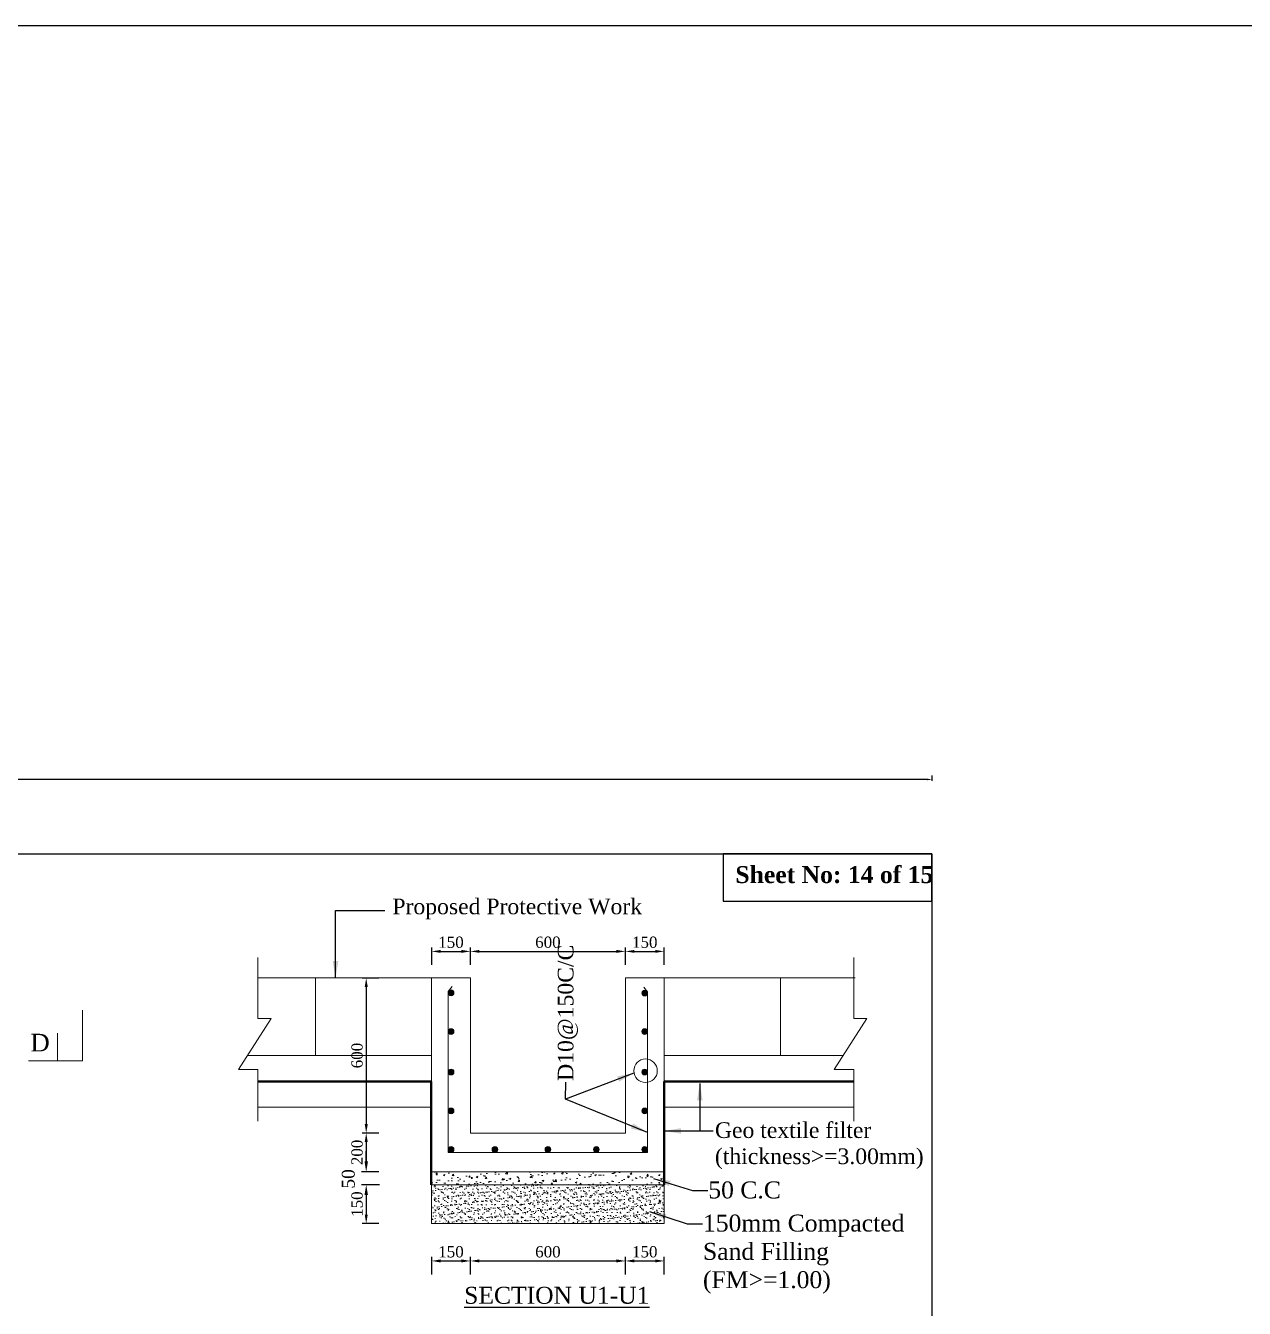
# Model space of a CAD drawing. Header units: metres. Extents: x -2434 to 11656, y -15288 to 8109.
# Drawn here: x 4269.8 to 4378.3, y -11653.3 to -11539.2 of the extents above; entities that cross this region are included whole.
import ezdxf

# ---------------------------------------------------------------- set-up
doc = ezdxf.new("R2010")
doc.units = ezdxf.units.M
doc.layers.add('Blocks', color=11, linetype='Continuous', lineweight=9)
doc.layers.add('LINE', color=7, linetype='Continuous')
doc.styles.get("Standard").update_dxf_attribs({"font": 'times.ttf'})
doc.dimstyles.get("Standard").update_dxf_attribs({"dimtxt": 0.5, "dimasz": 0.4075, "dimexe": 0.364, "dimexo": 0.219, "dimgap": 0.09, "dimtad": 0, "dimdec": 0, "dimlfac": 1000, "dimzin": 0, "dimdsep": 46, "dimtxsty": 'Standard', "dimcen": 0.09, "dimadec": 0, "dimazin": 0, "dimtfac": 1, "dimtdec": 0, "dimtofl": 0, "dimtmove": 0, "dimatfit": 3, "dimfxl": 1, "dimtolj": 1, "dimtzin": 0, "dimarcsym": 0})
pattern_1 = [(50, (4328.9856, -12280.4305), (1.4665866, -0.1283096), [0.1533525, -1.6868775]), (355, (4328.9856, -12280.4305), (-0.2837047, 1.538006), [0.122682, -1.349502]), (100.451, (4329.1078, -12280.4412), (1.182887, 1.4096893), [0.1303295, -1.4336245]), (46.1842, (4328.9856, -12280.0215), (2.1821863, -0.3384407), [0.230029, -2.530316]), (96.6356, (4329.1674, -12280.0497), (1.911104, 1.991776), [0.195494, -2.150437]), (351.184, (4328.9856, -12280.0215), (1.911107, 1.991772), [0.184023, -2.024253]), (21, (4329.19, -12280.1238), (1.2204998, -0.8232374), [0.1533525, -1.6868775]), (326, (4329.19, -12280.1238), (0.4975063, 1.482713), [0.122682, -1.349502]), (71.4514, (4329.2918, -12280.1924), (1.7180028, 0.659479), [0.1303295, -1.4336245]), (37.5, (4328.9856, -12280.43047), (0.02486326, 0.68066806), [0, -1.3331444, 0, -1.369949, 0, -1.3546137]), (7.5, (4328.9856, -12280.4305), (0.5378983, 0.8064536), [0, -0.7810754, 0, -1.3024739, 0, -0.51628675]), (327.5, (4328.5296, -12280.43047), (1.0915043, -0.0461164), [0, -0.511175, 0, -1.594866, 0, -2.1162645]), (317.5, (4328.32515, -12280.4305), (1.1924399, 0.2046833), [0, -0.6645275, 0, -1.0591546, 0, -1.5028545])]
pattern_2 = [(37.5, (4328.9856, -12280.43047), (-0.01840036, 0.56282522), [0, -0.443992, 0, -0.49657, 0, -0.4746625]), (7.5, (4328.9856, -12280.4305), (0.5169518, 0.8243489), [0, -0.239522, 0, -0.400177, 0, -0.1533525]), (327.5, (4328.6263, -12280.43047), (0.90964123, 0.00165276), [0, -0.14605, 0, -0.52578, 0, -0.686435]), (317.5, (4328.6263, -12280.4305), (0.8780899, 0.2563687), [0, -0.073025, 0, -0.344678, 0, -0.394335])]

# ---------------------------------------------------------------- blocks, each defined once
blk = doc.blocks.new('*D257')
at = {"layer": 'Blocks', "color": 0, "lineweight": -2, "ltscale": 0.5}
for p, q in [((4158.76, -11606.39), (4158.76, -11605.91)), ((4350.52, -11606.39), (4350.52, -11605.91))]:
    blk.add_line(p, q, dxfattribs=at)
at = {"layer": 'Blocks', "color": 0, "linetype": 'ByBlock', "lineweight": -2, "ltscale": 0.5}
for p, q in [((4159.16, -11606.27), (4253.2, -11606.27)), ((4350.11, -11606.27), (4256.08, -11606.27))]:
    blk.add_line(p, q, dxfattribs=at)
at = {"layer": 'Blocks', "color": 0, "linetype": 'ByBlock', "lineweight": -3, "ltscale": 0.5}
for points in [[(4159.16, -11606.2), (4159.16, -11606.34), (4158.76, -11606.27)], [(4350.11, -11606.2), (4350.11, -11606.34), (4350.52, -11606.27)]]:
    blk.add_solid(points, dxfattribs=at)
at = {"layer": 'Defpoints', "color": 0, "linetype": 'ByBlock', "lineweight": -3, "ltscale": 0.5}
for p in [(4350.52, -11606.27), (4158.76, -11612.9), (4350.52, -11612.9)]:
    blk.add_point(p, dxfattribs=at)
at = {"layer": 'Blocks', "color": 0, "linetype": 'ByBlock', "lineweight": -2, "ltscale": 0.5, "insert": (4254.64, -11606.27), "char_height": 0.5, "attachment_point": 5}
blk.add_mtext('\\A1;191.76 m', dxfattribs=at)
blk = doc.blocks.new('*D258')
at = {"layer": 'Blocks', "color": 0, "lineweight": -2, "ltscale": 0.5}
for p, q in [((4305.97, -11622.76), (4305.97, -11621.21)), ((4306.77, -11621.57), (4308.62, -11621.57)), ((4309.42, -11622.76), (4309.42, -11621.21))]:
    blk.add_line(p, q, dxfattribs=at)
at = {"layer": 'Blocks', "color": 0, "lineweight": -3, "ltscale": 0.5}
for points in [[(4306.77, -11621.44), (4306.77, -11621.7), (4305.97, -11621.57)], [(4308.62, -11621.44), (4308.62, -11621.7), (4309.42, -11621.57)]]:
    blk.add_solid(points, dxfattribs=at)
at = {"layer": 'Defpoints', "color": 0, "lineweight": -3, "ltscale": 0.5}
for p in [(4309.42, -11621.57), (4305.97, -11622.98), (4309.42, -11622.98)]:
    blk.add_point(p, dxfattribs=at)
at = {"layer": 'Blocks', "color": 0, "lineweight": 30, "ltscale": 0.5, "insert": (4307.69, -11620.76), "char_height": 1, "attachment_point": 5}
blk.add_mtext('\\A1;150', dxfattribs=at)
blk = doc.blocks.new('*D259')
at = {"layer": 'Blocks', "color": 0, "lineweight": -2, "ltscale": 0.5}
for p, q in [((4323.22, -11622.76), (4323.22, -11621.21)), ((4324.02, -11621.57), (4325.87, -11621.57)), ((4326.67, -11622.76), (4326.67, -11621.21))]:
    blk.add_line(p, q, dxfattribs=at)
at = {"layer": 'Blocks', "color": 0, "lineweight": -3, "ltscale": 0.5}
for points in [[(4324.02, -11621.44), (4324.02, -11621.7), (4323.22, -11621.57)], [(4325.87, -11621.44), (4325.87, -11621.7), (4326.67, -11621.57)]]:
    blk.add_solid(points, dxfattribs=at)
at = {"layer": 'Defpoints', "color": 0, "lineweight": -3, "ltscale": 0.5}
for p in [(4326.67, -11621.57), (4323.22, -11622.98), (4326.67, -11622.98)]:
    blk.add_point(p, dxfattribs=at)
at = {"layer": 'Blocks', "color": 0, "lineweight": 30, "ltscale": 0.5, "insert": (4324.94, -11620.76), "char_height": 1, "attachment_point": 5}
blk.add_mtext('\\A1;150', dxfattribs=at)
blk = doc.blocks.new('*D260')
at = {"layer": 'Blocks', "color": 0, "lineweight": -2, "ltscale": 0.5}
for p, q in [((4309.42, -11622.76), (4309.42, -11621.21)), ((4310.22, -11621.57), (4322.42, -11621.57)), ((4323.22, -11622.76), (4323.22, -11621.21))]:
    blk.add_line(p, q, dxfattribs=at)
at = {"layer": 'Blocks', "color": 0, "lineweight": -3, "ltscale": 0.5}
for points in [[(4310.22, -11621.44), (4310.22, -11621.7), (4309.42, -11621.57)], [(4322.42, -11621.44), (4322.42, -11621.7), (4323.22, -11621.57)]]:
    blk.add_solid(points, dxfattribs=at)
at = {"layer": 'Defpoints', "color": 0, "lineweight": -3, "ltscale": 0.5}
for p in [(4323.22, -11621.57), (4309.42, -11622.98), (4323.22, -11622.98)]:
    blk.add_point(p, dxfattribs=at)
at = {"layer": 'Blocks', "color": 0, "lineweight": 30, "ltscale": 0.5, "insert": (4316.32, -11620.76), "char_height": 1, "attachment_point": 5}
blk.add_mtext('\\A1;600', dxfattribs=at)
blk = doc.blocks.new('*D261')
at = {"layer": 'Blocks', "color": 0, "lineweight": -2, "ltscale": 0.5}
for p, q in [((4301.26, -11623.94), (4299.78, -11623.94)), ((4300.14, -11624.74), (4300.14, -11636.94)), ((4301.26, -11637.74), (4299.78, -11637.74))]:
    blk.add_line(p, q, dxfattribs=at)
at = {"layer": 'Blocks', "color": 0, "lineweight": -3, "ltscale": 0.5}
for points in [[(4300.01, -11624.74), (4300.28, -11624.74), (4300.14, -11623.94)], [(4300.01, -11636.94), (4300.28, -11636.94), (4300.14, -11637.74)]]:
    blk.add_solid(points, dxfattribs=at)
at = {"layer": 'Defpoints', "color": 0, "lineweight": -3, "ltscale": 0.5}
for p in [(4301.48, -11623.94), (4300.14, -11637.74), (4301.48, -11637.74)]:
    blk.add_point(p, dxfattribs=at)
at = {"layer": 'Blocks', "color": 0, "lineweight": 30, "ltscale": 0.5, "insert": (4299.33, -11630.84), "char_height": 1, "attachment_point": 5, "rotation": 90}
blk.add_mtext('\\A1;600', dxfattribs=at)
blk = doc.blocks.new('*D262')
at = {"layer": 'Blocks', "color": 0, "lineweight": -2, "ltscale": 0.5}
for p, q in [((4301.26, -11637.74), (4299.78, -11637.74)), ((4300.14, -11638.54), (4300.14, -11640.39)), ((4301.26, -11641.19), (4299.78, -11641.19))]:
    blk.add_line(p, q, dxfattribs=at)
at = {"layer": 'Blocks', "color": 0, "lineweight": -3, "ltscale": 0.5}
for points in [[(4300.01, -11638.54), (4300.28, -11638.54), (4300.14, -11637.74)], [(4300.01, -11640.39), (4300.28, -11640.39), (4300.14, -11641.19)]]:
    blk.add_solid(points, dxfattribs=at)
at = {"layer": 'Defpoints', "color": 0, "lineweight": -3, "ltscale": 0.5}
for p in [(4301.48, -11637.74), (4300.14, -11641.19), (4301.48, -11641.19)]:
    blk.add_point(p, dxfattribs=at)
at = {"layer": 'Blocks', "color": 0, "lineweight": 30, "ltscale": 0.5, "insert": (4299.33, -11639.46), "char_height": 1, "attachment_point": 5, "rotation": 90}
blk.add_mtext('\\A1;200', dxfattribs=at)
blk = doc.blocks.new('*D263')
at = {"layer": 'Blocks', "color": 0, "lineweight": -2, "ltscale": 0.5}
for p, q in [((4305.97, -11650.31), (4305.97, -11648.75)), ((4306.77, -11649.12), (4308.62, -11649.12)), ((4309.42, -11650.31), (4309.42, -11648.75))]:
    blk.add_line(p, q, dxfattribs=at)
at = {"layer": 'Blocks', "color": 0, "lineweight": -3, "ltscale": 0.5}
for points in [[(4306.77, -11648.98), (4306.77, -11649.25), (4305.97, -11649.12)], [(4308.62, -11648.98), (4308.62, -11649.25), (4309.42, -11649.12)]]:
    blk.add_solid(points, dxfattribs=at)
at = {"layer": 'Defpoints', "color": 0, "lineweight": -3, "ltscale": 0.5}
for p in [(4309.42, -11649.12), (4305.97, -11650.53), (4309.42, -11650.53)]:
    blk.add_point(p, dxfattribs=at)
at = {"layer": 'Blocks', "color": 0, "lineweight": 30, "ltscale": 0.5, "insert": (4307.69, -11648.31), "char_height": 1, "attachment_point": 5}
blk.add_mtext('\\A1;150', dxfattribs=at)
blk = doc.blocks.new('*D264')
at = {"layer": 'Blocks', "color": 0, "lineweight": -2, "ltscale": 0.5}
for p, q in [((4323.22, -11650.31), (4323.22, -11648.75)), ((4324.02, -11649.12), (4325.87, -11649.12)), ((4326.67, -11650.31), (4326.67, -11648.75))]:
    blk.add_line(p, q, dxfattribs=at)
at = {"layer": 'Blocks', "color": 0, "lineweight": -3, "ltscale": 0.5}
for points in [[(4324.02, -11648.98), (4324.02, -11649.25), (4323.22, -11649.12)], [(4325.87, -11648.98), (4325.87, -11649.25), (4326.67, -11649.12)]]:
    blk.add_solid(points, dxfattribs=at)
at = {"layer": 'Defpoints', "color": 0, "lineweight": -3, "ltscale": 0.5}
for p in [(4326.67, -11649.12), (4323.22, -11650.53), (4326.67, -11650.53)]:
    blk.add_point(p, dxfattribs=at)
at = {"layer": 'Blocks', "color": 0, "lineweight": 30, "ltscale": 0.5, "insert": (4324.94, -11648.31), "char_height": 1, "attachment_point": 5}
blk.add_mtext('\\A1;150', dxfattribs=at)
blk = doc.blocks.new('*D265')
at = {"layer": 'Blocks', "color": 0, "lineweight": -2, "ltscale": 0.5}
for p, q in [((4309.42, -11650.31), (4309.42, -11648.75)), ((4310.22, -11649.12), (4322.42, -11649.12)), ((4323.22, -11650.31), (4323.22, -11648.75))]:
    blk.add_line(p, q, dxfattribs=at)
at = {"layer": 'Blocks', "color": 0, "lineweight": -3, "ltscale": 0.5}
for points in [[(4310.22, -11648.98), (4310.22, -11649.25), (4309.42, -11649.12)], [(4322.42, -11648.98), (4322.42, -11649.25), (4323.22, -11649.12)]]:
    blk.add_solid(points, dxfattribs=at)
at = {"layer": 'Defpoints', "color": 0, "lineweight": -3, "ltscale": 0.5}
for p in [(4323.22, -11649.12), (4309.42, -11650.53), (4323.22, -11650.53)]:
    blk.add_point(p, dxfattribs=at)
at = {"layer": 'Blocks', "color": 0, "lineweight": 30, "ltscale": 0.5, "insert": (4316.32, -11648.31), "char_height": 1, "attachment_point": 5}
blk.add_mtext('\\A1;600', dxfattribs=at)
blk = doc.blocks.new('*D266')
at = {"layer": 'Blocks', "color": 0, "lineweight": -2, "ltscale": 0.5}
for p, q in [((4301.26, -11642.34), (4299.78, -11642.34)), ((4300.14, -11643.14), (4300.14, -11644.99)), ((4301.26, -11645.79), (4299.78, -11645.79))]:
    blk.add_line(p, q, dxfattribs=at)
at = {"layer": 'Blocks', "color": 0, "lineweight": -3, "ltscale": 0.5}
for points in [[(4300.01, -11643.14), (4300.28, -11643.14), (4300.14, -11642.34)], [(4300.01, -11644.99), (4300.28, -11644.99), (4300.14, -11645.79)]]:
    blk.add_solid(points, dxfattribs=at)
at = {"layer": 'Defpoints', "color": 0, "lineweight": -3, "ltscale": 0.5}
for p in [(4301.48, -11642.34), (4300.14, -11645.79), (4301.48, -11645.79)]:
    blk.add_point(p, dxfattribs=at)
at = {"layer": 'Blocks', "color": 0, "lineweight": 30, "ltscale": 0.5, "insert": (4299.33, -11644.06), "char_height": 1, "attachment_point": 5, "rotation": 90}
blk.add_mtext('\\A1;150', dxfattribs=at)
blk = doc.blocks.new('*D306')
at = {"layer": 'Blocks', "color": 0, "lineweight": -2, "ltscale": 0.5}
for p, q in [((4158.76, -11606.39), (4158.76, -11605.91)), ((4350.52, -11606.39), (4350.52, -11605.91))]:
    blk.add_line(p, q, dxfattribs=at)
at = {"layer": 'Blocks', "color": 0, "linetype": 'ByBlock', "lineweight": -2, "ltscale": 0.5}
for p, q in [((4159.16, -11606.27), (4253.2, -11606.27)), ((4350.11, -11606.27), (4256.08, -11606.27))]:
    blk.add_line(p, q, dxfattribs=at)
at = {"layer": 'Blocks', "color": 0, "linetype": 'ByBlock', "lineweight": -3, "ltscale": 0.5}
for points in [[(4159.16, -11606.2), (4159.16, -11606.34), (4158.76, -11606.27)], [(4350.11, -11606.2), (4350.11, -11606.34), (4350.52, -11606.27)]]:
    blk.add_solid(points, dxfattribs=at)
at = {"layer": 'Defpoints', "color": 0, "linetype": 'ByBlock', "lineweight": -3, "ltscale": 0.5}
for p in [(4350.52, -11606.27), (4158.76, -11612.9), (4350.52, -11612.9)]:
    blk.add_point(p, dxfattribs=at)
at = {"layer": 'Blocks', "color": 0, "linetype": 'ByBlock', "lineweight": -2, "ltscale": 0.5, "insert": (4254.64, -11606.27), "char_height": 0.5, "attachment_point": 5}
blk.add_mtext('\\A1;191.76 m', dxfattribs=at)
blk = doc.blocks.new('*D307')
at = {"layer": 'Blocks', "color": 0, "lineweight": -2, "ltscale": 0.5}
for p, q in [((4305.97, -11622.76), (4305.97, -11621.21)), ((4306.77, -11621.57), (4308.62, -11621.57)), ((4309.42, -11622.76), (4309.42, -11621.21))]:
    blk.add_line(p, q, dxfattribs=at)
at = {"layer": 'Blocks', "color": 0, "lineweight": -3, "ltscale": 0.5}
for points in [[(4306.77, -11621.44), (4306.77, -11621.7), (4305.97, -11621.57)], [(4308.62, -11621.44), (4308.62, -11621.7), (4309.42, -11621.57)]]:
    blk.add_solid(points, dxfattribs=at)
at = {"layer": 'Defpoints', "color": 0, "lineweight": -3, "ltscale": 0.5}
for p in [(4309.42, -11621.57), (4305.97, -11622.98), (4309.42, -11622.98)]:
    blk.add_point(p, dxfattribs=at)
at = {"layer": 'Blocks', "color": 0, "lineweight": 30, "ltscale": 0.5, "insert": (4307.69, -11620.76), "char_height": 1, "attachment_point": 5}
blk.add_mtext('\\A1;150', dxfattribs=at)
blk = doc.blocks.new('*D308')
at = {"layer": 'Blocks', "color": 0, "lineweight": -2, "ltscale": 0.5}
for p, q in [((4323.22, -11622.76), (4323.22, -11621.21)), ((4324.02, -11621.57), (4325.87, -11621.57)), ((4326.67, -11622.76), (4326.67, -11621.21))]:
    blk.add_line(p, q, dxfattribs=at)
at = {"layer": 'Blocks', "color": 0, "lineweight": -3, "ltscale": 0.5}
for points in [[(4324.02, -11621.44), (4324.02, -11621.7), (4323.22, -11621.57)], [(4325.87, -11621.44), (4325.87, -11621.7), (4326.67, -11621.57)]]:
    blk.add_solid(points, dxfattribs=at)
at = {"layer": 'Defpoints', "color": 0, "lineweight": -3, "ltscale": 0.5}
for p in [(4326.67, -11621.57), (4323.22, -11622.98), (4326.67, -11622.98)]:
    blk.add_point(p, dxfattribs=at)
at = {"layer": 'Blocks', "color": 0, "lineweight": 30, "ltscale": 0.5, "insert": (4324.94, -11620.76), "char_height": 1, "attachment_point": 5}
blk.add_mtext('\\A1;150', dxfattribs=at)
blk = doc.blocks.new('*D309')
at = {"layer": 'Blocks', "color": 0, "lineweight": -2, "ltscale": 0.5}
for p, q in [((4309.42, -11622.76), (4309.42, -11621.21)), ((4310.22, -11621.57), (4322.42, -11621.57)), ((4323.22, -11622.76), (4323.22, -11621.21))]:
    blk.add_line(p, q, dxfattribs=at)
at = {"layer": 'Blocks', "color": 0, "lineweight": -3, "ltscale": 0.5}
for points in [[(4310.22, -11621.44), (4310.22, -11621.7), (4309.42, -11621.57)], [(4322.42, -11621.44), (4322.42, -11621.7), (4323.22, -11621.57)]]:
    blk.add_solid(points, dxfattribs=at)
at = {"layer": 'Defpoints', "color": 0, "lineweight": -3, "ltscale": 0.5}
for p in [(4323.22, -11621.57), (4309.42, -11622.98), (4323.22, -11622.98)]:
    blk.add_point(p, dxfattribs=at)
at = {"layer": 'Blocks', "color": 0, "lineweight": 30, "ltscale": 0.5, "insert": (4316.32, -11620.76), "char_height": 1, "attachment_point": 5}
blk.add_mtext('\\A1;600', dxfattribs=at)
blk = doc.blocks.new('*D310')
at = {"layer": 'Blocks', "color": 0, "lineweight": -2, "ltscale": 0.5}
for p, q in [((4301.26, -11623.94), (4299.78, -11623.94)), ((4300.14, -11624.74), (4300.14, -11636.94)), ((4301.26, -11637.74), (4299.78, -11637.74))]:
    blk.add_line(p, q, dxfattribs=at)
at = {"layer": 'Blocks', "color": 0, "lineweight": -3, "ltscale": 0.5}
for points in [[(4300.01, -11624.74), (4300.28, -11624.74), (4300.14, -11623.94)], [(4300.01, -11636.94), (4300.28, -11636.94), (4300.14, -11637.74)]]:
    blk.add_solid(points, dxfattribs=at)
at = {"layer": 'Defpoints', "color": 0, "lineweight": -3, "ltscale": 0.5}
for p in [(4301.48, -11623.94), (4300.14, -11637.74), (4301.48, -11637.74)]:
    blk.add_point(p, dxfattribs=at)
at = {"layer": 'Blocks', "color": 0, "lineweight": 30, "ltscale": 0.5, "insert": (4299.33, -11630.84), "char_height": 1, "attachment_point": 5, "rotation": 90}
blk.add_mtext('\\A1;600', dxfattribs=at)
blk = doc.blocks.new('*D311')
at = {"layer": 'Blocks', "color": 0, "lineweight": -2, "ltscale": 0.5}
for p, q in [((4301.26, -11637.74), (4299.78, -11637.74)), ((4300.14, -11638.54), (4300.14, -11640.39)), ((4301.26, -11641.19), (4299.78, -11641.19))]:
    blk.add_line(p, q, dxfattribs=at)
at = {"layer": 'Blocks', "color": 0, "lineweight": -3, "ltscale": 0.5}
for points in [[(4300.01, -11638.54), (4300.28, -11638.54), (4300.14, -11637.74)], [(4300.01, -11640.39), (4300.28, -11640.39), (4300.14, -11641.19)]]:
    blk.add_solid(points, dxfattribs=at)
at = {"layer": 'Defpoints', "color": 0, "lineweight": -3, "ltscale": 0.5}
for p in [(4301.48, -11637.74), (4300.14, -11641.19), (4301.48, -11641.19)]:
    blk.add_point(p, dxfattribs=at)
at = {"layer": 'Blocks', "color": 0, "lineweight": 30, "ltscale": 0.5, "insert": (4299.33, -11639.46), "char_height": 1, "attachment_point": 5, "rotation": 90}
blk.add_mtext('\\A1;200', dxfattribs=at)
blk = doc.blocks.new('*D312')
at = {"layer": 'Blocks', "color": 0, "lineweight": -2, "ltscale": 0.5}
for p, q in [((4305.97, -11650.31), (4305.97, -11648.75)), ((4306.77, -11649.12), (4308.62, -11649.12)), ((4309.42, -11650.31), (4309.42, -11648.75))]:
    blk.add_line(p, q, dxfattribs=at)
at = {"layer": 'Blocks', "color": 0, "lineweight": -3, "ltscale": 0.5}
for points in [[(4306.77, -11648.98), (4306.77, -11649.25), (4305.97, -11649.12)], [(4308.62, -11648.98), (4308.62, -11649.25), (4309.42, -11649.12)]]:
    blk.add_solid(points, dxfattribs=at)
at = {"layer": 'Defpoints', "color": 0, "lineweight": -3, "ltscale": 0.5}
for p in [(4309.42, -11649.12), (4305.97, -11650.53), (4309.42, -11650.53)]:
    blk.add_point(p, dxfattribs=at)
at = {"layer": 'Blocks', "color": 0, "lineweight": 30, "ltscale": 0.5, "insert": (4307.69, -11648.31), "char_height": 1, "attachment_point": 5}
blk.add_mtext('\\A1;150', dxfattribs=at)
blk = doc.blocks.new('*D313')
at = {"layer": 'Blocks', "color": 0, "lineweight": -2, "ltscale": 0.5}
for p, q in [((4323.22, -11650.31), (4323.22, -11648.75)), ((4324.02, -11649.12), (4325.87, -11649.12)), ((4326.67, -11650.31), (4326.67, -11648.75))]:
    blk.add_line(p, q, dxfattribs=at)
at = {"layer": 'Blocks', "color": 0, "lineweight": -3, "ltscale": 0.5}
for points in [[(4324.02, -11648.98), (4324.02, -11649.25), (4323.22, -11649.12)], [(4325.87, -11648.98), (4325.87, -11649.25), (4326.67, -11649.12)]]:
    blk.add_solid(points, dxfattribs=at)
at = {"layer": 'Defpoints', "color": 0, "lineweight": -3, "ltscale": 0.5}
for p in [(4326.67, -11649.12), (4323.22, -11650.53), (4326.67, -11650.53)]:
    blk.add_point(p, dxfattribs=at)
at = {"layer": 'Blocks', "color": 0, "lineweight": 30, "ltscale": 0.5, "insert": (4324.94, -11648.31), "char_height": 1, "attachment_point": 5}
blk.add_mtext('\\A1;150', dxfattribs=at)
blk = doc.blocks.new('*D314')
at = {"layer": 'Blocks', "color": 0, "lineweight": -2, "ltscale": 0.5}
for p, q in [((4309.42, -11650.31), (4309.42, -11648.75)), ((4310.22, -11649.12), (4322.42, -11649.12)), ((4323.22, -11650.31), (4323.22, -11648.75))]:
    blk.add_line(p, q, dxfattribs=at)
at = {"layer": 'Blocks', "color": 0, "lineweight": -3, "ltscale": 0.5}
for points in [[(4310.22, -11648.98), (4310.22, -11649.25), (4309.42, -11649.12)], [(4322.42, -11648.98), (4322.42, -11649.25), (4323.22, -11649.12)]]:
    blk.add_solid(points, dxfattribs=at)
at = {"layer": 'Defpoints', "color": 0, "lineweight": -3, "ltscale": 0.5}
for p in [(4323.22, -11649.12), (4309.42, -11650.53), (4323.22, -11650.53)]:
    blk.add_point(p, dxfattribs=at)
at = {"layer": 'Blocks', "color": 0, "lineweight": 30, "ltscale": 0.5, "insert": (4316.32, -11648.31), "char_height": 1, "attachment_point": 5}
blk.add_mtext('\\A1;600', dxfattribs=at)
blk = doc.blocks.new('*D315')
at = {"layer": 'Blocks', "color": 0, "lineweight": -2, "ltscale": 0.5}
for p, q in [((4301.26, -11642.34), (4299.78, -11642.34)), ((4300.14, -11643.14), (4300.14, -11644.99)), ((4301.26, -11645.79), (4299.78, -11645.79))]:
    blk.add_line(p, q, dxfattribs=at)
at = {"layer": 'Blocks', "color": 0, "lineweight": -3, "ltscale": 0.5}
for points in [[(4300.01, -11643.14), (4300.28, -11643.14), (4300.14, -11642.34)], [(4300.01, -11644.99), (4300.28, -11644.99), (4300.14, -11645.79)]]:
    blk.add_solid(points, dxfattribs=at)
at = {"layer": 'Defpoints', "color": 0, "lineweight": -3, "ltscale": 0.5}
for p in [(4301.48, -11642.34), (4300.14, -11645.79), (4301.48, -11645.79)]:
    blk.add_point(p, dxfattribs=at)
at = {"layer": 'Blocks', "color": 0, "lineweight": 30, "ltscale": 0.5, "insert": (4299.33, -11644.06), "char_height": 1, "attachment_point": 5, "rotation": 90}
blk.add_mtext('\\A1;150', dxfattribs=at)

msp = doc.modelspace()

# ---------------------------------------------------------------- hatches: boundary and pattern name
at = {"layer": 'Blocks', "lineweight": 13, "ltscale": 0.05}
for points in [[(4307.434026, -11625.256143, 1), (4307.948381, -11625.256143, 1)], [(4307.434026, -11625.256143, 1), (4307.948381, -11625.256143, 1)], [(4324.684026, -11625.278112, 1), (4325.198381, -11625.278112, 1)], [(4324.684026, -11625.278112, 1), (4325.198381, -11625.278112, 1)], [(4307.434026, -11628.709292, 1), (4307.948381, -11628.709292, 1)], [(4307.434026, -11628.709292, 1), (4307.948381, -11628.709292, 1)], [(4324.684026, -11628.709292, 1), (4325.198381, -11628.709292, 1)], [(4324.684026, -11628.709292, 1), (4325.198381, -11628.709292, 1)], [(4307.434026, -11632.306025, 1), (4307.948381, -11632.306025, 1)], [(4307.434026, -11632.306025, 1), (4307.948381, -11632.306025, 1)], [(4324.684026, -11632.306025, 1), (4325.198381, -11632.306025, 1)], [(4324.684026, -11632.306025, 1), (4325.198381, -11632.306025, 1)], [(4307.434026, -11635.765441, 1), (4307.948381, -11635.765441, 1)], [(4307.434026, -11635.765441, 1), (4307.948381, -11635.765441, 1)], [(4324.684026, -11635.765441, 1), (4325.198381, -11635.765441, 1)], [(4324.684026, -11635.765441, 1), (4325.198381, -11635.765441, 1)], [(4307.434026, -11639.192199, 1), (4307.948381, -11639.192199, 1)], [(4307.434026, -11639.192199, 1), (4307.948381, -11639.192199, 1)], [(4311.347497, -11639.192199, 1), (4311.861852, -11639.192199, 1)], [(4311.347497, -11639.192199, 1), (4311.861852, -11639.192199, 1)], [(4316.062025, -11639.192199, 1), (4316.57638, -11639.192199, 1)], [(4316.062025, -11639.192199, 1), (4316.57638, -11639.192199, 1)], [(4320.373203, -11639.192199, 1), (4320.887558, -11639.192199, 1)], [(4320.373203, -11639.192199, 1), (4320.887558, -11639.192199, 1)], [(4324.684026, -11639.192199, 1), (4325.198381, -11639.192199, 1)], [(4324.684026, -11639.192199, 1), (4325.198381, -11639.192199, 1)]]:
    msp.add_hatch(color=0, dxfattribs=at).paths.add_polyline_path(points)
at = {"layer": 'Blocks', "lineweight": 5, "ltscale": 0.05}
h = msp.add_hatch(dxfattribs=at)
h.set_pattern_fill('AR-CONC', color=0, scale=0.00805, style=0)
h.set_pattern_definition(pattern_1)
h.paths.add_polyline_path([(4305.966204, -11642.336189), (4326.666204, -11642.336189), (4326.666204, -11641.186189), (4305.966204, -11641.186189)])
h = msp.add_hatch(dxfattribs=at)
h.set_pattern_fill('AR-CONC', color=0, scale=0.00805, style=0)
h.set_pattern_definition(pattern_1)
h.paths.add_polyline_path([(4305.966204, -11642.336189), (4326.666204, -11642.336189), (4326.666204, -11641.186189), (4305.966204, -11641.186189)])
h = msp.add_hatch(dxfattribs=at)
h.set_pattern_fill('AR-SAND', color=0, scale=0.0115, style=0)
h.set_pattern_definition(pattern_2)
h.paths.add_polyline_path([(4305.966204, -11645.786189), (4326.666204, -11645.786189), (4326.666204, -11642.336189), (4305.966204, -11642.336189)])
h = msp.add_hatch(dxfattribs=at)
h.set_pattern_fill('AR-SAND', color=0, scale=0.0115, style=0)
h.set_pattern_definition(pattern_2)
h.paths.add_polyline_path([(4305.966204, -11645.786189), (4326.666204, -11645.786189), (4326.666204, -11642.336189), (4305.966204, -11642.336189)])

# ---------------------------------------------------------------- linework, layer by layer
at = {"color": 0, "linetype": 'Continuous', "lineweight": -3, "ltscale": 0.5}
msp.add_lwpolyline([(1816.766285, -11539.184507), (4613.12762, -11539.184507), (4613.12762, -11792.229715), (1816.766285, -11792.229715)], close=True, dxfattribs=at)
at = {"color": 7, "linetype": 'ByBlock', "lineweight": 30}
msp.add_lwpolyline([(4350.515295, -11612.899149), (4331.925767, -11612.899149), (4331.925767, -11617.112247), (4350.515295, -11617.112247)], close=True, dxfattribs=at)
msp.add_lwpolyline([(4350.515295, -11612.899149), (4331.925767, -11612.899149), (4331.925767, -11617.112247), (4350.515295, -11617.112247)], close=True, dxfattribs=at)
at = {"layer": 'Blocks', "color": 0, "lineweight": 13, "ltscale": 0.05}
for p, q in [((4305.966204, -11623.936189), (4290.501995, -11623.936189)), ((4305.966204, -11623.936189), (4290.501995, -11623.936189)), ((4305.966204, -11641.186189), (4305.966204, -11623.936189)), ((4305.966204, -11623.936189), (4309.416204, -11623.936189)), ((4305.966204, -11641.186189), (4305.966204, -11623.936189)), ((4305.966204, -11623.936189), (4309.416204, -11623.936189)), ((4309.416204, -11623.936189), (4309.416204, -11637.736189)), ((4309.416204, -11623.936189), (4309.416204, -11637.736189)), ((4323.216204, -11637.736189), (4323.216204, -11623.936189)), ((4323.216204, -11623.936189), (4326.666204, -11623.936189)), ((4323.216204, -11637.736189), (4323.216204, -11623.936189)), ((4323.216204, -11623.936189), (4326.666204, -11623.936189)), ((4326.666204, -11623.936189), (4326.666204, -11641.186189)), ((4326.666204, -11623.936189), (4343.674901, -11623.936189)), ((4326.666204, -11623.936189), (4326.666204, -11641.186189)), ((4326.666204, -11623.936189), (4343.674901, -11623.936189)), ((4307.434026, -11625.15086), (4307.779477, -11624.683684)), ((4307.434026, -11625.15086), (4307.779477, -11624.683684)), ((4325.198381, -11625.175075), (4324.864673, -11624.758786)), ((4325.198381, -11625.175075), (4324.864673, -11624.758786)), ((4274.894557, -11631.303574), (4274.894557, -11626.812673)), ((4274.894557, -11631.303574), (4274.894557, -11626.812673)), ((4272.646401, -11628.862008), (4272.646401, -11631.303574)), ((4272.646401, -11628.862008), (4272.646401, -11631.303574)), ((4305.966204, -11630.836189), (4289.572124, -11630.836189)), ((4305.966204, -11630.836189), (4289.572124, -11630.836189)), ((4326.666204, -11630.836189), (4342.615146, -11630.836189)), ((4326.666204, -11630.836189), (4342.615146, -11630.836189)), ((4270.062051, -11631.303574), (4274.894557, -11631.303574)), ((4270.062051, -11631.303574), (4274.894557, -11631.303574)), ((4305.966204, -11635.436189), (4290.501995, -11635.436189)), ((4305.966204, -11635.436189), (4290.501995, -11635.436189)), ((4326.666204, -11635.436189), (4343.545016, -11635.436189)), ((4326.666204, -11635.436189), (4343.545016, -11635.436189)), ((4309.416204, -11637.736189), (4323.216204, -11637.736189)), ((4309.416204, -11637.736189), (4323.216204, -11637.736189)), ((4326.666204, -11641.186189), (4305.966204, -11641.186189)), ((4305.966204, -11641.186189), (4305.966204, -11642.336189)), ((4326.666204, -11641.186189), (4305.966204, -11641.186189)), ((4305.966204, -11641.186189), (4305.966204, -11642.336189)), ((4326.666204, -11641.186189), (4326.666204, -11642.336189)), ((4326.666204, -11641.186189), (4326.666204, -11642.336189)), ((4326.666204, -11642.336189), (4305.966204, -11642.336189)), ((4305.966204, -11642.336189), (4305.966204, -11645.786189)), ((4326.666204, -11642.336189), (4305.966204, -11642.336189)), ((4305.966204, -11642.336189), (4305.966204, -11645.786189)), ((4326.666204, -11642.336189), (4326.666204, -11645.786189)), ((4326.666204, -11642.336189), (4326.666204, -11645.786189)), ((4326.666204, -11645.786189), (4305.966204, -11645.786189)), ((4326.666204, -11645.786189), (4305.966204, -11645.786189))]:
    msp.add_line(p, q, dxfattribs=at)
at = {"layer": 'Blocks', "color": 0, "lineweight": 20, "ltscale": 0.05}
for p, q in [((4307.434026, -11625.15086), (4307.434026, -11639.461189)), ((4307.434026, -11625.15086), (4307.434026, -11639.461189)), ((4325.198381, -11625.175075), (4325.198381, -11639.461189)), ((4325.198381, -11625.175075), (4325.198381, -11639.461189)), ((4325.198381, -11639.461189), (4307.434026, -11639.461189)), ((4325.198381, -11639.461189), (4307.434026, -11639.461189))]:
    msp.add_line(p, q, dxfattribs=at)
at = {"layer": 'Blocks', "color": 0, "lineweight": 50, "ltscale": 0.05}
for p, q in [((4305.913838, -11633.136189), (4290.501995, -11633.136189)), ((4305.913838, -11633.136189), (4290.501995, -11633.136189)), ((4305.913838, -11633.136189), (4305.913838, -11642.350414)), ((4305.913838, -11633.136189), (4305.913838, -11642.350414)), ((4326.673486, -11633.136189), (4343.545016, -11633.136189)), ((4326.673486, -11633.136189), (4326.673486, -11642.33427)), ((4326.673486, -11633.136189), (4343.545016, -11633.136189)), ((4326.673486, -11633.136189), (4326.673486, -11642.33427))]:
    msp.add_line(p, q, dxfattribs=at)
at = {"layer": 'Blocks', "color": 0, "lineweight": 30, "ltscale": 0.5}
for p, q in [((4300.142906, -11640.266189), (4300.142906, -11639.346189)), ((4300.142906, -11640.266189), (4300.142906, -11639.346189)), ((4301.225551, -11641.186189), (4299.724306, -11641.186189)), ((4301.225551, -11641.186189), (4299.724306, -11641.186189)), ((4301.324055, -11642.336189), (4299.724306, -11642.336189)), ((4301.324055, -11642.336189), (4299.724306, -11642.336189)), ((4300.142906, -11643.256189), (4300.142906, -11644.400839)), ((4300.142906, -11643.256189), (4300.142906, -11644.400839))]:
    msp.add_line(p, q, dxfattribs=at)
at = {"layer": 'Blocks', "color": 0, "lineweight": 13, "ltscale": 0.05}
for points in [[(4290.501995, -11622.119617), (4290.501995, -11627.528646), (4291.675406, -11627.528646), (4288.771514, -11632.095199), (4290.501995, -11632.095199), (4290.501995, -11636.688985)], [(4290.501995, -11622.119617), (4290.501995, -11627.528646), (4291.675406, -11627.528646), (4288.771514, -11632.095199), (4290.501995, -11632.095199), (4290.501995, -11636.688985)], [(4343.545016, -11622.119617), (4343.545016, -11627.528646), (4344.718428, -11627.528646), (4341.814536, -11632.095199), (4343.545016, -11632.095199), (4343.545016, -11636.688985)], [(4343.545016, -11622.119617), (4343.545016, -11627.528646), (4344.718428, -11627.528646), (4341.814536, -11632.095199), (4343.545016, -11632.095199), (4343.545016, -11636.688985)], [(4289.572124, -11630.836189), (4295.616204, -11630.836189), (4295.616204, -11623.936189), (4290.501995, -11623.936189)], [(4289.572124, -11630.836189), (4295.616204, -11630.836189), (4295.616204, -11623.936189), (4290.501995, -11623.936189)], [(4343.545016, -11623.936189), (4337.016204, -11623.936189), (4337.016204, -11630.836189), (4342.615146, -11630.836189)], [(4343.545016, -11623.936189), (4337.016204, -11623.936189), (4337.016204, -11630.836189), (4342.615146, -11630.836189)]]:
    msp.add_lwpolyline(points, dxfattribs=at)
for points in [[(4295.616204, -11630.836189), (4305.966204, -11630.836189), (4305.966204, -11623.936189), (4295.616204, -11623.936189)], [(4295.616204, -11630.836189), (4305.966204, -11630.836189), (4305.966204, -11623.936189), (4295.616204, -11623.936189)], [(4326.666204, -11630.836189), (4337.016204, -11630.836189), (4337.016204, -11623.936189), (4326.666204, -11623.936189)], [(4326.666204, -11630.836189), (4337.016204, -11630.836189), (4337.016204, -11623.936189), (4326.666204, -11623.936189)]]:
    msp.add_lwpolyline(points, close=True, dxfattribs=at)
for centre, radius in [((4307.691204, -11625.256143), 0.257177), ((4307.691204, -11625.256143), 0.257177), ((4324.941204, -11625.278112), 0.257177), ((4324.941204, -11625.278112), 0.257177), ((4307.691204, -11628.709292), 0.257177), ((4307.691204, -11628.709292), 0.257177), ((4324.941204, -11628.709292), 0.257177), ((4324.941204, -11628.709292), 0.257177), ((4307.691204, -11632.306025), 0.257177), ((4307.691204, -11632.306025), 0.257177), ((4325.011921, -11632.194003), 1.04801), ((4325.011921, -11632.194003), 1.04801), ((4324.941204, -11632.306025), 0.257177), ((4324.941204, -11632.306025), 0.257177), ((4307.691204, -11635.765441), 0.257177), ((4307.691204, -11635.765441), 0.257177), ((4324.941204, -11635.765441), 0.257177), ((4324.941204, -11635.765441), 0.257177), ((4307.691204, -11639.192199), 0.257177), ((4307.691204, -11639.192199), 0.257177), ((4311.604674, -11639.192199), 0.257177), ((4311.604674, -11639.192199), 0.257177), ((4316.319202, -11639.192199), 0.257177), ((4316.319202, -11639.192199), 0.257177), ((4320.63038, -11639.192199), 0.257177), ((4320.63038, -11639.192199), 0.257177), ((4324.941204, -11639.192199), 0.257177), ((4324.941204, -11639.192199), 0.257177)]:
    msp.add_circle(centre, radius, dxfattribs=at)
at = {"layer": 'Blocks', "color": 0, "lineweight": 13, "ltscale": 0.5}
for points in [[(4299.989573, -11640.266189), (4300.296239, -11640.266189), (4300.142906, -11641.186189)], [(4299.989573, -11640.266189), (4300.296239, -11640.266189), (4300.142906, -11641.186189)], [(4299.989573, -11643.256189), (4300.296239, -11643.256189), (4300.142906, -11642.336189)], [(4299.989573, -11643.256189), (4300.296239, -11643.256189), (4300.142906, -11642.336189)]]:
    msp.add_solid(points, dxfattribs=at)
at = {"layer": 'LINE', "color": 1, "linetype": 'ByBlock', "lineweight": 30, "ltscale": 0.5}
msp.add_lwpolyline([(4158.75699, -11748.499665), (4158.75699, -11612.899149), (4350.515295, -11612.899149), (4350.515295, -11748.499665), (4158.75699, -11748.499665)], close=True, dxfattribs=at)
msp.add_lwpolyline([(4158.75699, -11748.499665), (4158.75699, -11612.899149), (4350.515295, -11612.899149), (4350.515295, -11748.499665), (4158.75699, -11748.499665)], close=True, dxfattribs=at)

# ---------------------------------------------------------------- texts
at = {"color": 7, "linetype": 'ByBlock', "lineweight": 30, "insert": (4333.009168, -11613.979307), "char_height": 1.51160635, "width": 80.81663148, "attachment_point": 1}
msp.add_mtext('{\\fTimes New Roman|b1|i0|c0|p18;Sheet No: 14 of 15}', dxfattribs=at)
at = {"color": 0, "linetype": 'ByBlock', "lineweight": 30, "ltscale": 0.5, "attachment_point": 1}
for s, insert, char_height, width in [('Proposed Protective Work', (4302.472083, -11616.870379), 1.39465363, 72.91423283), ('Proposed Protective Work', (4302.472083, -11616.870379), 1.39465363, 72.91423283), ('D', (4270.249378, -11628.902106), 1.568985, 53.38644999), ('D', (4270.249378, -11628.902106), 1.568985, 53.38644999), ('Geo textile filter\\P(thickness>=3.00mm) ', (4331.189109, -11636.778996), 1.39465363, 72.91423283), ('Geo textile filter\\P(thickness>=3.00mm) ', (4331.189109, -11636.778996), 1.39465363, 72.91423283), ('50 C.C', (4330.599728, -11642.042967), 1.5104099, 91.1268782), ('50 C.C', (4330.599728, -11642.042967), 1.5104099, 91.1268782), ('150mm Compacted\\PSand Filling\\P(FM>=1.00)', (4330.124489, -11644.994382), 1.51040988, 91.1268782), ('150mm Compacted\\PSand Filling\\P(FM>=1.00)', (4330.124489, -11644.994382), 1.51040988, 91.1268782), ('{\\LSECTION U1-U1}', (4308.861537, -11651.421605), 1.50622592, 66.12756405), ('{\\LSECTION U1-U1}', (4308.861537, -11651.421605), 1.50622592, 66.12756405)]:
    msp.add_mtext(s, dxfattribs=dict(at, insert=insert, char_height=char_height, width=width))
at = {"color": 0, "linetype": 'ByBlock', "lineweight": 30, "ltscale": 0.5, "insert": (4317.197297, -11633.093648), "char_height": 1.3946536, "width": 72.91423283, "attachment_point": 1, "rotation": 90}
msp.add_mtext('D10@150C/C', dxfattribs=at)
msp.add_mtext('D10@150C/C', dxfattribs=at)
at = {"layer": 'Blocks', "color": 0, "lineweight": 30, "ltscale": 0.5, "insert": (4298.549475, -11641.818684), "char_height": 1.15, "attachment_point": 5, "rotation": 90}
msp.add_mtext('\\A1;50', dxfattribs=at)
msp.add_mtext('\\A1;50', dxfattribs=at)

# ---------------------------------------------------------------- dimensions: what is measured, and where the dimension line sits
at = {"layer": 'Blocks', "color": 0, "linetype": 'ByBlock', "lineweight": -2, "ltscale": 0.5}
for picture in ['*D257', '*D306']:
    dim = msp.add_linear_dim(base=(4350.515295, -11606.271799), p1=(4158.75699, -11612.899149), p2=(4350.515295, -11612.899149), dimstyle='Standard', override={"dimdec": 2, "dimlfac": 1, "dimpost": ' m', "dimtdec": 2, "dimfxl": 0.12, "dimfxlon": 1}, dxfattribs=at)
    dim.commit()
    dim.dimension.update_dxf_attribs({"geometry": picture, "text_midpoint": (4254.636142, -11606.271799)})
at = {"layer": 'Blocks', "color": 0, "lineweight": 30, "ltscale": 0.5}
for base, p1, p2, text, picture, middle in [((4309.416204, -11621.569916), (4305.966204, -11622.981242), (4309.416204, -11622.981242), '150', '*D258', (4307.691204, -11621.569916)), ((4309.416204, -11621.569916), (4305.966204, -11622.981242), (4309.416204, -11622.981242), '150', '*D307', (4307.691204, -11621.569916)), ((4323.216204, -11621.569916), (4309.416204, -11622.981242), (4323.216204, -11622.981242), '600', '*D260', (4316.316204, -11621.569916)), ((4323.216204, -11621.569916), (4309.416204, -11622.981242), (4323.216204, -11622.981242), '600', '*D309', (4316.316204, -11621.569916)), ((4326.666204, -11621.569916), (4323.216204, -11622.981242), (4326.666204, -11622.981242), '150', '*D259', (4324.941204, -11621.569916)), ((4326.666204, -11621.569916), (4323.216204, -11622.981242), (4326.666204, -11622.981242), '150', '*D308', (4324.941204, -11621.569916)), ((4309.416204, -11649.11827), (4305.966204, -11650.529595), (4309.416204, -11650.529595), '150', '*D263', (4307.691204, -11649.11827)), ((4309.416204, -11649.11827), (4305.966204, -11650.529595), (4309.416204, -11650.529595), '150', '*D312', (4307.691204, -11649.11827)), ((4323.216204, -11649.11827), (4309.416204, -11650.529595), (4323.216204, -11650.529595), '600', '*D265', (4316.316204, -11649.11827)), ((4323.216204, -11649.11827), (4309.416204, -11650.529595), (4323.216204, -11650.529595), '600', '*D314', (4316.316204, -11649.11827)), ((4326.666204, -11649.11827), (4323.216204, -11650.529595), (4326.666204, -11650.529595), '150', '*D264', (4324.941204, -11649.11827)), ((4326.666204, -11649.11827), (4323.216204, -11650.529595), (4326.666204, -11650.529595), '150', '*D313', (4324.941204, -11649.11827))]:
    dim = msp.add_linear_dim(base=base, p1=p1, p2=p2, text=text, dimstyle='Standard', override={"dimtxt": 1, "dimasz": 0.8, "dimgap": 0.3, "dimtad": 1, "dimdec": 2, "dimlfac": 1, "dimpost": ' m', "dimtdec": 2, "dimfxl": 0.12}, dxfattribs=at)
    dim.commit()
    dim.dimension.update_dxf_attribs({"geometry": picture, "text_midpoint": middle, "dimtype": 160})
for base, p1, p2, text, picture, middle in [((4300.142906, -11637.736189), (4301.477401, -11623.936189), (4301.477401, -11637.736189), '600', '*D261', (4299.334254, -11630.836189)), ((4300.142906, -11637.736189), (4301.477401, -11623.936189), (4301.477401, -11637.736189), '600', '*D310', (4299.334254, -11630.836189)), ((4300.142906, -11641.186189), (4301.477401, -11637.736189), (4301.477401, -11641.186189), '200', '*D262', (4299.334254, -11639.461189)), ((4300.142906, -11641.186189), (4301.477401, -11637.736189), (4301.477401, -11641.186189), '200', '*D311', (4299.334254, -11639.461189)), ((4300.142906, -11645.786189), (4301.477401, -11642.336189), (4301.477401, -11645.786189), '150', '*D266', (4299.334254, -11644.061189)), ((4300.142906, -11645.786189), (4301.477401, -11642.336189), (4301.477401, -11645.786189), '150', '*D315', (4299.334254, -11644.061189))]:
    dim = msp.add_linear_dim(base=base, p1=p1, p2=p2, angle=90, text=text, dimstyle='Standard', override={"dimtxt": 1, "dimasz": 0.8, "dimgap": 0.3, "dimtad": 1, "dimdec": 2, "dimlfac": 1, "dimpost": ' m', "dimtdec": 2, "dimfxl": 0.12}, dxfattribs=at)
    dim.commit()
    dim.dimension.update_dxf_attribs({"geometry": picture, "text_midpoint": middle})

# ---------------------------------------------------------------- leaders
for points in [[(4297.410756, -11623.939246), (4297.410756, -11617.920333), (4301.807159, -11617.920333)], [(4297.410756, -11623.939246), (4297.410756, -11617.920333), (4301.807159, -11617.920333)], [(4323.982954, -11632.392882), (4317.89082, -11634.716821), (4317.909529, -11633.221378)], [(4323.982954, -11632.392882), (4317.89082, -11634.716821), (4317.909529, -11633.221378)], [(4325.198381, -11637.680543), (4317.89082, -11634.716821), (4317.909529, -11633.221378)], [(4325.198381, -11637.680543), (4317.89082, -11634.716821), (4317.909529, -11633.221378)], [(4329.845771, -11633.317046), (4329.845771, -11637.547324), (4331.0281, -11637.547324)], [(4329.845771, -11633.317046), (4329.845771, -11637.547324), (4331.0281, -11637.547324)], [(4326.673486, -11637.547324), (4330.436936, -11637.547324), (4330.87231, -11637.547324)], [(4326.673486, -11637.547324), (4330.436936, -11637.547324), (4330.87231, -11637.547324)], [(4325.731399, -11641.774515), (4329.189038, -11642.85107), (4330.559505, -11642.85107)], [(4325.731399, -11641.774515), (4329.189038, -11642.85107), (4330.559505, -11642.85107)], [(4325.359495, -11644.725929), (4328.713799, -11645.802485), (4330.084265, -11645.802485)], [(4325.359495, -11644.725929), (4328.713799, -11645.802485), (4330.084265, -11645.802485)]]:
    msp.add_leader(points, dimstyle='Standard', override={"dimtxt": 1.5, "dimasz": 1.5, "dimdec": 2, "dimlfac": 1, "dimpost": ' m', "dimtdec": 2, "dimfxl": 0.12}, dxfattribs=at)

doc.saveas('drawing.dxf')
